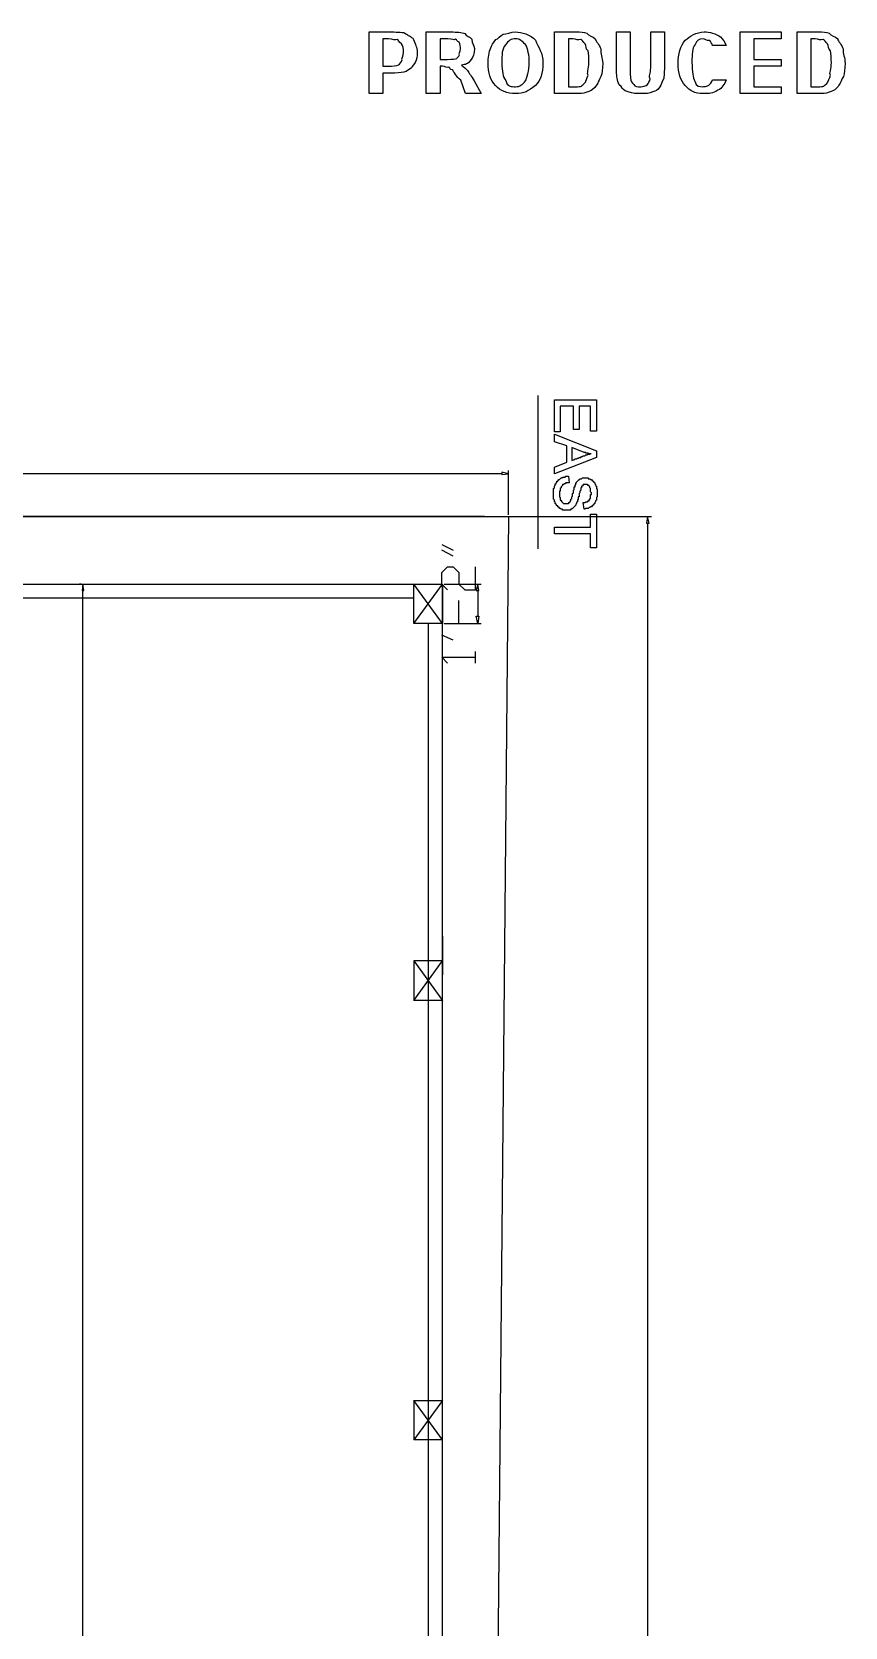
# Model space of a CAD drawing. Header units: inches. Extents: x -628 to 1537, y -1730 to 336.
# Drawn here: x 258 to 519, y -177 to 336 of the extents above; entities that cross this region are included whole.
import ezdxf

# ---------------------------------------------------------------- set-up
doc = ezdxf.new("R2010")
doc.units = ezdxf.units.IN
doc.layers.get('0').update_dxf_attribs({"linetype": 'CONTINUOUS'})

msp = doc.modelspace()

# ---------------------------------------------------------------- linework, layer by layer
at = {"color": 0}
for p, q in [((366.15, 316.24), (366.15, 336.1)), ((366.15, 336.1), (372.66, 336.1)), ((370.56, 333.9), (370.56, 325.07)), ((372.39, 333.9), (370.56, 333.9)), ((384.51, 316.24), (384.51, 336.1)), ((384.51, 336.1), (392.55, 336.1)), ((391.48, 333.9), (388.92, 333.9)), ((388.92, 333.9), (388.92, 327.27)), ((425.81, 336.1), (432.61, 336.1)), ((425.81, 316.24), (425.81, 336.1)), ((430.23, 333.9), (430.23, 318.45)), ((431.64, 333.9), (430.23, 333.9)), ((445.69, 336.1), (450.11, 336.1)), ((445.69, 325.69), (445.69, 336.1)), ((450.11, 336.1), (450.11, 324.79)), ((456.73, 324.55), (456.73, 336.1)), ((456.73, 336.1), (461.14, 336.1)), ((461.14, 336.1), (461.14, 325.87)), ((485.46, 316.24), (485.46, 336.1)), ((485.46, 336.1), (498.69, 336.1)), ((498.69, 333.9), (489.87, 333.9)), ((489.87, 333.9), (489.87, 327.27)), ((498.69, 336.1), (498.69, 333.9)), ((503.82, 336.1), (510.61, 336.1)), ((503.82, 316.24), (503.82, 336.1)), ((508.23, 333.9), (508.23, 318.45)), ((509.65, 333.9), (508.23, 333.9)), ((481.03, 331.69), (476.61, 331.69)), ((370.56, 325.07), (372.63, 325.07)), ((388.92, 327.27), (391.34, 327.27)), ((389.72, 325.07), (388.92, 325.07)), ((388.92, 325.07), (388.92, 316.24)), ((404.39, 326.07), (404.39, 326.07)), ((408.8, 326.17), (408.8, 326.17)), ((489.87, 327.27), (498.69, 327.27)), ((498.69, 325.07), (489.87, 325.07)), ((489.87, 325.07), (489.87, 318.45)), ((498.69, 327.27), (498.69, 325.07)), ((373.15, 322.86), (370.56, 322.86)), ((370.56, 322.86), (370.56, 316.24)), ((397.13, 316.24), (395.58, 320.52)), ((399.86, 320.31), (402.17, 316.24)), ((430.23, 318.45), (432.57, 318.45)), ((476.61, 320.66), (481.03, 320.66)), ((476.61, 320.66), (476.61, 320.66)), ((489.87, 318.45), (498.69, 318.45)), ((498.69, 318.45), (498.69, 316.24)), ((508.23, 318.45), (510.57, 318.45)), ((370.56, 316.24), (366.15, 316.24)), ((388.92, 316.24), (384.51, 316.24)), ((402.17, 316.24), (397.13, 316.24)), ((432.81, 316.24), (425.81, 316.24)), ((498.69, 316.24), (485.46, 316.24)), ((510.82, 316.24), (503.82, 316.24))]:
    msp.add_line(p, q, dxfattribs=at)
at = {"color": 6}
for p, q in [((420.44, 219.04), (420.44, 169.78)), ((425.74, 207.39), (425.74, 217.72)), ((425.74, 217.72), (439.25, 217.72)), ((439.25, 217.72), (439.25, 207.66)), ((431.83, 215.61), (427.59, 215.61)), ((427.59, 215.61), (427.59, 207.39)), ((431.83, 208.18), (431.83, 215.61)), ((437.39, 215.61), (433.68, 215.61)), ((433.68, 215.61), (433.68, 208.18)), ((437.39, 207.66), (437.39, 215.61)), ((427.59, 207.39), (425.74, 207.39)), ((425.74, 204.22), (425.74, 206.6)), ((425.74, 206.6), (439.25, 201.3)), ((433.68, 208.18), (431.83, 208.18)), ((439.25, 207.66), (437.39, 207.66)), ((429.71, 202.89), (425.74, 204.22)), ((429.71, 197.6), (429.71, 202.89)), ((435.27, 200.77), (431.3, 202.37)), ((431.3, 202.37), (431.3, 198.12)), ((435.54, 200.77), (435.27, 200.77)), ((435.27, 200.77), (435.27, 200.77)), ((435.8, 200.77), (435.54, 200.77)), ((435.8, 200.51), (435.8, 200.77)), ((436.07, 200.51), (435.8, 200.51)), ((436.33, 200.51), (436.07, 200.51)), ((436.6, 200.51), (436.33, 200.51)), ((436.33, 200.51), (436.33, 200.51)), ((436.33, 199.98), (436.33, 200.25)), ((436.33, 200.25), (436.6, 200.25)), ((436.86, 200.25), (436.6, 200.51)), ((436.6, 200.25), (436.86, 200.25)), ((436.86, 200.25), (436.86, 200.25)), ((436.86, 200.25), (437.13, 200.25)), ((437.13, 200.25), (436.86, 200.25)), ((436.86, 200.25), (436.86, 200.25)), ((437.13, 200.25), (437.39, 200.51)), ((437.39, 200.25), (437.13, 200.25)), ((437.39, 200.51), (437.39, 200.51)), ((437.39, 200.51), (437.39, 200.25)), ((437.39, 200.25), (437.39, 200.25)), ((439.25, 201.3), (439.25, 199.18)), ((439.25, 199.18), (425.74, 193.89)), ((425.74, 196), (429.71, 197.6)), ((425.74, 193.89), (425.74, 196)), ((431.3, 198.12), (431.83, 198.39)), ((431.83, 198.39), (432.09, 198.39)), ((432.09, 198.39), (432.36, 198.65)), ((432.36, 198.65), (432.63, 198.65)), ((432.63, 198.65), (432.88, 198.65)), ((432.88, 198.65), (433.15, 198.92)), ((433.15, 198.92), (433.42, 198.92)), ((433.42, 198.92), (433.68, 199.18)), ((433.68, 199.18), (433.94, 199.18)), ((433.94, 199.18), (433.94, 199.18)), ((433.94, 199.18), (434.21, 199.18)), ((434.21, 199.18), (434.48, 199.45)), ((434.48, 199.45), (434.75, 199.45)), ((434.75, 199.45), (435, 199.71)), ((434.75, 199.45), (434.75, 199.45)), ((435, 199.71), (435, 199.71)), ((435, 199.71), (435.27, 199.71)), ((435.27, 199.71), (435.27, 199.71)), ((435.27, 199.71), (435.54, 199.71)), ((435.54, 199.71), (435.8, 199.98)), ((435.54, 199.71), (435.54, 199.71)), ((435.8, 199.98), (435.8, 199.98)), ((435.8, 199.98), (435.8, 199.98)), ((435.8, 199.98), (436.07, 199.98)), ((436.07, 199.98), (436.07, 199.98)), ((436.07, 199.98), (436.07, 199.98)), ((436.07, 199.98), (436.07, 199.98)), ((436.07, 199.98), (436.33, 199.98)), ((425.74, 189.92), (426, 190.17)), ((426, 190.44), (426, 190.71)), ((426, 190.71), (426.26, 190.71)), ((426, 190.17), (426, 190.44)), ((426, 190.44), (426, 190.44)), ((426.26, 190.98), (426.53, 191.24)), ((426.26, 190.71), (426.26, 190.98)), ((426.26, 190.98), (426.26, 190.98)), ((426.53, 191.24), (426.53, 191.51)), ((426.53, 191.51), (426.8, 191.51)), ((426.53, 191.24), (426.53, 191.24)), ((426.8, 191.51), (426.8, 191.77)), ((426.8, 191.77), (427.06, 191.77)), ((427.06, 191.77), (427.06, 192.03)), ((427.06, 192.03), (427.32, 192.03)), ((427.32, 192.03), (427.59, 192.29)), ((427.32, 192.03), (427.32, 192.03)), ((427.59, 192.29), (427.86, 192.56)), ((427.59, 192.29), (427.59, 192.29)), ((427.86, 192.56), (427.86, 192.56)), ((427.86, 192.56), (428.12, 192.56)), ((428.12, 192.56), (428.38, 192.56)), ((428.38, 190.17), (428.12, 189.92)), ((428.38, 192.56), (428.38, 192.83)), ((428.38, 192.83), (428.65, 192.83)), ((428.65, 190.44), (428.38, 190.44)), ((428.38, 190.44), (428.38, 190.17)), ((428.38, 190.17), (428.38, 190.17)), ((428.65, 192.83), (428.92, 192.83)), ((428.92, 190.71), (428.65, 190.44)), ((428.65, 190.44), (428.65, 190.44)), ((428.92, 192.83), (428.92, 192.83)), ((428.92, 192.83), (429.18, 192.83)), ((429.18, 190.71), (428.92, 190.71)), ((429.18, 192.83), (429.44, 193.09)), ((429.44, 190.98), (429.18, 190.71)), ((429.18, 190.71), (429.18, 190.71)), ((429.44, 193.09), (429.44, 193.09)), ((429.44, 193.09), (429.71, 193.09)), ((429.71, 190.98), (429.44, 190.98)), ((429.71, 193.09), (429.98, 193.09)), ((429.98, 190.98), (429.71, 190.98)), ((429.71, 190.98), (429.71, 190.98)), ((429.98, 193.09), (430.24, 193.09)), ((430.24, 190.98), (429.98, 190.98)), ((430.24, 193.09), (430.24, 193.09)), ((430.24, 193.09), (430.5, 190.98)), ((430.5, 190.98), (430.24, 190.98)), ((432.36, 190.17), (432.63, 190.44)), ((432.36, 189.92), (432.36, 190.17)), ((432.36, 190.17), (432.36, 190.17)), ((432.63, 190.71), (432.63, 190.98)), ((432.63, 190.98), (432.88, 190.98)), ((432.63, 190.44), (432.63, 190.71)), ((432.63, 190.44), (432.63, 190.44)), ((432.88, 191.24), (433.15, 191.51)), ((432.88, 190.98), (432.88, 191.24)), ((432.88, 191.24), (432.88, 191.24)), ((433.15, 191.51), (433.42, 191.77)), ((433.15, 191.51), (433.15, 191.51)), ((433.15, 191.51), (433.15, 191.51)), ((433.42, 191.77), (433.68, 192.03)), ((433.42, 191.77), (433.42, 191.77)), ((433.68, 192.03), (433.68, 192.03)), ((433.68, 192.03), (433.94, 192.03)), ((433.94, 192.03), (433.94, 192.29)), ((433.94, 192.29), (434.21, 192.29)), ((434.21, 192.29), (434.48, 192.29)), ((434.48, 192.29), (434.75, 192.56)), ((434.48, 192.29), (434.48, 192.29)), ((434.75, 192.56), (435, 192.56)), ((435, 190.17), (434.75, 190.17)), ((434.75, 190.17), (434.75, 189.92)), ((435, 192.56), (435, 192.56)), ((435, 192.56), (435.27, 192.56)), ((435.27, 190.44), (435, 190.44)), ((435, 190.44), (435, 190.17)), ((435.27, 192.56), (435.54, 192.56)), ((435.54, 190.44), (435.27, 190.44)), ((435.27, 190.44), (435.27, 190.44)), ((435.54, 192.56), (435.54, 192.56)), ((435.54, 192.56), (435.8, 192.56)), ((435.8, 190.44), (435.54, 190.44)), ((435.8, 192.56), (436.07, 192.56)), ((436.07, 190.44), (435.8, 190.44)), ((435.8, 190.44), (435.8, 190.44)), ((436.07, 192.56), (436.07, 192.56)), ((436.07, 192.56), (436.33, 192.56)), ((436.33, 190.44), (436.07, 190.44)), ((436.33, 192.56), (436.6, 192.56)), ((436.6, 190.17), (436.33, 190.44)), ((436.33, 190.44), (436.33, 190.44)), ((436.6, 192.56), (436.6, 192.29)), ((436.6, 192.29), (436.86, 192.29)), ((436.86, 190.17), (436.6, 190.17)), ((436.6, 190.17), (436.6, 190.17)), ((436.86, 192.29), (437.13, 192.29)), ((436.86, 189.92), (436.86, 190.17)), ((437.13, 192.29), (437.13, 192.29)), ((437.13, 192.29), (437.39, 192.03)), ((437.39, 192.03), (437.39, 192.03)), ((437.39, 192.03), (437.65, 192.03)), ((437.65, 192.03), (437.92, 191.77)), ((437.92, 191.77), (437.92, 191.77)), ((437.92, 191.77), (438.18, 191.51)), ((438.18, 191.51), (438.18, 191.51)), ((438.18, 191.51), (438.45, 191.24)), ((438.45, 191.24), (438.45, 191.24)), ((438.45, 191.24), (438.45, 191.24)), ((438.45, 191.24), (438.71, 190.98)), ((438.71, 190.98), (438.71, 190.98)), ((438.71, 190.98), (438.71, 190.71)), ((438.71, 190.71), (438.98, 190.44)), ((438.98, 190.44), (438.98, 190.44)), ((438.98, 190.44), (438.98, 190.17)), ((438.98, 190.17), (438.98, 190.17)), ((438.98, 190.17), (439.25, 189.92)), ((425.47, 189.12), (425.74, 189.38)), ((425.47, 188.86), (425.47, 189.12)), ((425.47, 188.59), (425.47, 188.86)), ((425.47, 188.86), (425.47, 188.86)), ((425.47, 188.32), (425.47, 188.59)), ((425.47, 188.06), (425.47, 188.32)), ((425.47, 187.8), (425.47, 188.06)), ((425.47, 187.53), (425.47, 187.8)), ((425.47, 187.8), (425.47, 187.8)), ((425.47, 187.27), (425.47, 187.53)), ((425.47, 187), (425.47, 187.27)), ((425.47, 187.27), (425.47, 187.27)), ((425.47, 186.74), (425.47, 187)), ((425.47, 186.47), (425.47, 186.74)), ((425.47, 186.21), (425.47, 186.47)), ((425.47, 186.47), (425.47, 186.47)), ((425.47, 185.94), (425.47, 186.21)), ((425.47, 185.67), (425.47, 185.94)), ((425.47, 185.94), (425.47, 185.94)), ((425.74, 185.41), (425.47, 185.67)), ((425.74, 189.65), (425.74, 189.92)), ((425.74, 189.92), (425.74, 189.92)), ((425.74, 189.38), (425.74, 189.65)), ((425.74, 189.38), (425.74, 189.38)), ((425.74, 185.15), (425.74, 185.41)), ((425.74, 184.88), (425.74, 185.15)), ((425.74, 185.15), (425.74, 185.15)), ((426, 184.88), (425.74, 184.88)), ((426, 184.62), (426, 184.88)), ((427.59, 188.32), (427.32, 188.32)), ((427.32, 188.32), (427.32, 188.06)), ((427.32, 188.06), (427.32, 187.8)), ((427.32, 187.8), (427.32, 187.53)), ((427.32, 187.53), (427.32, 187.53)), ((427.32, 187.53), (427.32, 187.27)), ((427.32, 187.27), (427.32, 187)), ((427.32, 187), (427.32, 187)), ((427.32, 187), (427.32, 186.74)), ((427.32, 186.74), (427.32, 186.47)), ((427.32, 186.47), (427.59, 186.21)), ((427.86, 189.38), (427.59, 189.12)), ((427.59, 189.12), (427.59, 188.86)), ((427.59, 188.86), (427.59, 188.86)), ((427.59, 188.86), (427.59, 188.59)), ((427.59, 188.59), (427.59, 188.32)), ((427.59, 186.21), (427.59, 186.21)), ((427.59, 186.21), (427.59, 185.94)), ((427.59, 185.94), (427.59, 185.67)), ((427.59, 185.67), (427.59, 185.67)), ((427.59, 185.67), (427.59, 185.41)), ((427.59, 185.41), (427.86, 185.41)), ((428.12, 189.92), (427.86, 189.65)), ((427.86, 189.65), (427.86, 189.65)), ((427.86, 189.65), (427.86, 189.38)), ((427.86, 189.38), (427.86, 189.38)), ((427.86, 185.41), (427.86, 185.15)), ((427.86, 185.15), (427.86, 185.15)), ((427.86, 185.15), (428.12, 184.88)), ((428.12, 189.92), (428.12, 189.92)), ((428.12, 184.88), (428.12, 184.88)), ((428.12, 184.88), (428.38, 184.62)), ((430.5, 184.62), (430.77, 184.88)), ((430.77, 184.88), (430.77, 185.15)), ((430.77, 185.15), (431.03, 185.15)), ((430.77, 184.88), (430.77, 184.88)), ((431.03, 185.67), (431.3, 185.94)), ((431.03, 185.41), (431.03, 185.67)), ((431.03, 185.67), (431.03, 185.67)), ((431.03, 185.15), (431.03, 185.41)), ((431.03, 185.41), (431.03, 185.41)), ((431.3, 186.47), (431.56, 186.74)), ((431.3, 186.21), (431.3, 186.47)), ((431.3, 186.47), (431.3, 186.47)), ((431.3, 185.94), (431.3, 186.21)), ((431.3, 185.94), (431.3, 185.94)), ((431.56, 187.53), (431.83, 187.8)), ((431.56, 187.27), (431.56, 187.53)), ((431.56, 187.53), (431.56, 187.53)), ((431.56, 187), (431.56, 187.27)), ((431.56, 186.74), (431.56, 187)), ((431.83, 188.59), (432.09, 188.86)), ((431.83, 188.32), (431.83, 188.59)), ((431.83, 188.59), (431.83, 188.59)), ((431.83, 188.06), (431.83, 188.32)), ((431.83, 187.8), (431.83, 188.06)), ((432.09, 189.38), (432.09, 189.65)), ((432.09, 189.65), (432.36, 189.65)), ((432.09, 189.12), (432.09, 189.38)), ((432.09, 188.86), (432.09, 189.12)), ((432.36, 189.65), (432.36, 189.92)), ((433.15, 184.88), (432.88, 184.62)), ((433.42, 185.67), (433.15, 185.41)), ((433.15, 185.41), (433.15, 185.41)), ((433.15, 185.41), (433.15, 185.15)), ((433.15, 185.15), (433.15, 184.88)), ((433.15, 184.88), (433.15, 184.88)), ((433.15, 184.88), (433.15, 184.88)), ((433.68, 186.47), (433.42, 186.47)), ((433.42, 186.47), (433.42, 186.21)), ((433.42, 186.21), (433.42, 185.94)), ((433.42, 185.94), (433.42, 185.67)), ((433.42, 185.67), (433.42, 185.67)), ((433.94, 187.8), (433.68, 187.53)), ((433.68, 187.53), (433.68, 187.27)), ((433.68, 187.27), (433.68, 187.27)), ((433.68, 187.27), (433.68, 187)), ((433.68, 187), (433.68, 186.74)), ((433.68, 186.74), (433.68, 186.47)), ((434.21, 188.59), (433.94, 188.32)), ((433.94, 188.32), (433.94, 188.32)), ((433.94, 188.32), (433.94, 188.06)), ((433.94, 188.06), (433.94, 187.8)), ((434.48, 189.38), (434.21, 189.38)), ((434.21, 189.38), (434.21, 189.12)), ((434.21, 189.12), (434.21, 189.12)), ((434.21, 189.12), (434.21, 188.86)), ((434.21, 188.86), (434.21, 188.59)), ((434.75, 189.92), (434.48, 189.92)), ((434.48, 189.92), (434.48, 189.92)), ((434.48, 189.92), (434.48, 189.65)), ((434.48, 189.65), (434.48, 189.65)), ((434.48, 189.65), (434.48, 189.38)), ((435.54, 184.62), (435.8, 184.88)), ((435.8, 184.88), (436.07, 184.88)), ((436.07, 184.88), (436.07, 184.88)), ((436.07, 184.88), (436.33, 184.88)), ((436.33, 184.88), (436.6, 185.15)), ((436.6, 185.15), (436.6, 185.15)), ((436.6, 185.15), (436.86, 185.15)), ((437.13, 189.65), (436.86, 189.92)), ((436.86, 185.41), (437.13, 185.67)), ((436.86, 185.15), (436.86, 185.41)), ((436.86, 185.41), (436.86, 185.41)), ((437.13, 189.38), (437.13, 189.65)), ((437.13, 189.65), (437.13, 189.65)), ((437.13, 189.65), (437.13, 189.65)), ((437.39, 189.12), (437.13, 189.38)), ((437.13, 185.67), (437.13, 185.94)), ((437.13, 185.94), (437.39, 185.94)), ((437.13, 185.67), (437.13, 185.67)), ((437.39, 188.86), (437.39, 189.12)), ((437.39, 189.12), (437.39, 189.12)), ((437.39, 188.59), (437.39, 188.86)), ((437.39, 188.32), (437.39, 188.59)), ((437.39, 188.59), (437.39, 188.59)), ((437.39, 188.06), (437.39, 188.32)), ((437.65, 187.8), (437.39, 188.06)), ((437.39, 187), (437.39, 187.27)), ((437.39, 187.27), (437.65, 187.27)), ((437.39, 186.74), (437.39, 187)), ((437.39, 186.47), (437.39, 186.74)), ((437.39, 186.21), (437.39, 186.47)), ((437.39, 186.47), (437.39, 186.47)), ((437.39, 185.94), (437.39, 186.21)), ((437.65, 187.53), (437.65, 187.8)), ((437.65, 187.27), (437.65, 187.53)), ((437.65, 187.53), (437.65, 187.53)), ((438.98, 184.88), (438.71, 184.62)), ((439.25, 185.41), (438.98, 185.15)), ((438.98, 185.15), (438.98, 185.15)), ((438.98, 185.15), (438.98, 184.88)), ((438.98, 184.88), (438.98, 184.88)), ((439.25, 189.92), (439.25, 189.65)), ((439.25, 189.65), (439.25, 189.65)), ((439.25, 189.65), (439.25, 189.38)), ((439.25, 189.38), (439.25, 189.12)), ((439.25, 189.12), (439.25, 189.12)), ((439.25, 189.12), (439.5, 188.86)), ((439.5, 186.47), (439.25, 186.21)), ((439.25, 186.21), (439.25, 186.21)), ((439.25, 186.21), (439.25, 185.94)), ((439.25, 185.94), (439.25, 185.67)), ((439.25, 185.67), (439.25, 185.67)), ((439.25, 185.67), (439.25, 185.41)), ((439.5, 188.86), (439.5, 188.59)), ((439.5, 188.59), (439.5, 188.32)), ((439.5, 188.32), (439.5, 188.32)), ((439.5, 188.32), (439.5, 188.06)), ((439.5, 188.06), (439.5, 187.8)), ((439.5, 187.8), (439.5, 187.8)), ((439.5, 187.8), (439.5, 187.53)), ((439.5, 187.53), (439.5, 187.27)), ((439.5, 187.27), (439.5, 187)), ((439.5, 187), (439.5, 187)), ((439.5, 187), (439.5, 186.74)), ((439.5, 186.74), (439.5, 186.47)), ((32.18, 180.11), (410.91, 180.11)), ((403.23, 180.11), (39.86, 180.11)), ((410.91, 180.11), (403.23, -657.05)), ((426, 184.35), (426, 184.62)), ((426.26, 184.09), (426, 184.35)), ((426, 184.35), (426, 184.35)), ((426.26, 183.82), (426.26, 184.09)), ((426.26, 184.09), (426.26, 184.09)), ((426.53, 183.82), (426.26, 183.82)), ((426.53, 183.55), (426.53, 183.82)), ((426.8, 183.55), (426.53, 183.55)), ((426.8, 183.3), (426.8, 183.55)), ((427.06, 183.3), (426.8, 183.3)), ((427.06, 183.03), (427.06, 183.3)), ((427.32, 183.03), (427.06, 183.03)), ((427.32, 182.76), (427.32, 183.03)), ((427.59, 182.76), (427.32, 182.76)), ((427.86, 182.5), (427.59, 182.76)), ((427.59, 182.76), (427.59, 182.76)), ((428.12, 182.5), (427.86, 182.5)), ((427.86, 182.5), (427.86, 182.5)), ((428.38, 182.5), (428.12, 182.5)), ((428.38, 184.62), (428.38, 184.62)), ((428.38, 184.62), (428.65, 184.35)), ((428.38, 182.23), (428.38, 182.5)), ((428.65, 182.23), (428.38, 182.23)), ((428.65, 184.35), (428.65, 184.35)), ((428.65, 184.35), (428.92, 184.35)), ((428.92, 182.23), (428.65, 182.23)), ((428.92, 184.35), (429.18, 184.35)), ((429.18, 182.23), (428.92, 182.23)), ((428.92, 182.23), (428.92, 182.23)), ((429.18, 184.35), (429.18, 184.35)), ((429.18, 184.35), (429.44, 184.35)), ((429.44, 182.23), (429.18, 182.23)), ((429.44, 184.35), (429.71, 184.35)), ((429.71, 182.23), (429.44, 182.23)), ((429.44, 182.23), (429.44, 182.23)), ((429.71, 184.35), (429.71, 184.35)), ((429.71, 184.35), (429.98, 184.35)), ((429.98, 182.23), (429.71, 182.23)), ((429.71, 182.23), (429.71, 182.23)), ((429.98, 184.35), (430.24, 184.35)), ((430.24, 182.23), (429.98, 182.23)), ((430.24, 184.35), (430.5, 184.62)), ((430.24, 184.35), (430.24, 184.35)), ((430.5, 182.23), (430.24, 182.23)), ((430.5, 184.62), (430.5, 184.62)), ((430.77, 182.23), (430.5, 182.23)), ((430.5, 182.23), (430.5, 182.23)), ((431.03, 182.5), (430.77, 182.23)), ((431.3, 182.5), (431.03, 182.5)), ((431.03, 182.5), (431.03, 182.5)), ((431.56, 182.76), (431.3, 182.76)), ((431.3, 182.76), (431.3, 182.5)), ((431.83, 183.03), (431.56, 182.76)), ((431.56, 182.76), (431.56, 182.76)), ((432.09, 183.3), (431.83, 183.03)), ((431.83, 183.03), (431.83, 183.03)), ((432.36, 183.55), (432.09, 183.3)), ((432.09, 183.3), (432.09, 183.3)), ((432.63, 183.82), (432.36, 183.55)), ((432.36, 183.55), (432.36, 183.55)), ((432.88, 184.35), (432.63, 184.09)), ((432.63, 184.09), (432.63, 183.82)), ((432.63, 183.82), (432.63, 183.82)), ((432.88, 184.62), (432.88, 184.35)), ((432.88, 184.35), (432.88, 184.35)), ((435, 184.62), (435.54, 184.62)), ((435.27, 182.5), (435, 184.62)), ((435.54, 182.5), (435.27, 182.5)), ((435.27, 182.5), (435.27, 182.5)), ((435.27, 182.5), (435.27, 182.5)), ((435.54, 184.62), (435.54, 184.62)), ((435.8, 182.76), (435.54, 182.5)), ((436.07, 182.76), (435.8, 182.76)), ((436.33, 182.76), (436.07, 182.76)), ((436.07, 182.76), (436.07, 182.76)), ((436.6, 182.76), (436.33, 182.76)), ((436.86, 183.03), (436.6, 182.76)), ((436.6, 182.76), (436.6, 182.76)), ((437.13, 183.03), (436.86, 183.03)), ((437.39, 183.3), (437.13, 183.03)), ((437.13, 183.03), (437.13, 183.03)), ((437.65, 183.3), (437.39, 183.3)), ((437.39, 183.3), (437.39, 183.3)), ((437.39, 176.67), (437.39, 180.91)), ((437.39, 180.91), (439.25, 180.91)), ((437.92, 183.55), (437.65, 183.3)), ((438.18, 183.82), (437.92, 183.55)), ((437.92, 183.55), (437.92, 183.55)), ((437.92, 183.55), (437.92, 183.55)), ((438.45, 184.09), (438.18, 183.82)), ((438.18, 183.82), (438.18, 183.82)), ((438.71, 184.35), (438.45, 184.09)), ((438.45, 184.09), (438.45, 184.09)), ((438.71, 184.62), (438.71, 184.35)), ((438.71, 184.35), (438.71, 184.35)), ((439.25, 180.91), (439.25, 170.05)), ((425.74, 174.55), (425.74, 176.67)), ((425.74, 176.67), (437.39, 176.67)), ((437.39, 174.55), (425.74, 174.55)), ((437.39, 170.05), (437.39, 174.55)), ((389.45, 171.12), (393.16, 169.26)), ((439.25, 170.05), (437.39, 170.05)), ((393.16, 167.41), (389.45, 169.26)), ((389.45, 162.11), (391.3, 163.96)), ((389.45, 158.4), (389.45, 162.11)), ((391.3, 163.96), (393.16, 163.96)), ((393.16, 163.96), (395.02, 162.11)), ((395.02, 162.11), (395.02, 158.4)), ((400.31, 156.55), (400.31, 163.96)), ((391.3, 156.55), (389.45, 158.4)), ((395.02, 158.4), (396.87, 156.55)), ((396.87, 156.55), (400.31, 156.55)), ((395.02, 145.68), (395.02, 153.11)), ((393.16, 140.39), (389.45, 141.98)), ((391.3, 132.97), (389.45, 134.83)), ((389.45, 134.83), (400.31, 134.83)), ((400.31, 132.97), (400.31, 136.68))]:
    msp.add_line(p, q, dxfattribs=at)
at = {"color": 5}
for p, q in [((408.79, 193.89), (34.3, 193.89)), ((408.79, 194.41), (408.79, 193.63)), ((408.79, 194.41), (408.79, 193.63)), ((410.91, 193.89), (408.79, 194.41)), ((408.79, 193.63), (410.91, 193.89)), ((408.79, 193.63), (410.91, 193.89)), ((410.91, 180.65), (410.91, 194.94)), ((359.26, 180.11), (456.99, 180.11)), ((455.66, 180.11), (455.4, 177.99)), ((456.2, 177.99), (455.66, 180.11)), ((456.2, 177.99), (455.66, 180.11)), ((455.4, 177.99), (456.2, 177.99)), ((455.4, 177.99), (456.2, 177.99)), ((455.66, 177.99), (455.66, -654.66)), ((273.45, 158.4), (272.93, 158.4)), ((273.98, 158.4), (273.72, 156.28)), ((273.72, 156.28), (274.25, 156.28)), ((273.72, 156.28), (274.25, 156.28)), ((274.25, 156.28), (273.98, 158.4)), ((274.25, 156.28), (273.98, 158.4)), ((273.98, -632.94), (273.98, 156.28)), ((390.25, 158.4), (402.17, 158.4)), ((401.11, 158.4), (400.58, 156.28)), ((400.58, 156.28), (401.37, 156.28)), ((400.58, 156.28), (401.37, 156.28)), ((401.37, 156.28), (401.11, 158.4)), ((401.37, 156.28), (401.11, 158.4)), ((401.11, 156.28), (401.11, 148.07)), ((390.25, 145.68), (402.17, 145.68)), ((400.58, 148.07), (401.37, 148.07)), ((400.58, 148.07), (401.37, 148.07)), ((401.11, 145.68), (400.58, 148.07)), ((401.37, 148.07), (401.11, 145.68)), ((401.37, 148.07), (401.11, 145.68))]:
    msp.add_line(p, q, dxfattribs=at)
at = {"color": 1}
for p, q in [((53.37, 158.4), (389.72, 158.4)), ((53.37, 158.4), (389.72, 158.4)), ((389.72, 145.68), (380.45, 158.4)), ((380.45, 158.4), (389.72, 158.4)), ((380.45, 145.68), (380.45, 158.4)), ((380.45, 145.68), (389.72, 158.4)), ((389.72, -635.33), (389.72, 158.4)), ((389.72, 158.4), (389.72, 145.68)), ((380.45, 153.9), (226.04, 153.9)), ((389.72, 145.68), (380.45, 145.68)), ((385.22, -635.33), (385.22, 145.68)), ((389.72, 45.04), (389.72, 32.6)), ((380.45, 37.1), (389.72, 24.39)), ((380.45, 24.39), (389.72, 37.1)), ((389.72, 37.1), (380.45, 37.1)), ((380.45, 37.1), (380.45, 24.39)), ((389.72, 24.39), (380.45, 24.39)), ((389.72, -117.04), (380.45, -104.32)), ((380.45, -104.32), (389.72, -104.32)), ((389.72, -104.32), (380.45, -117.04)), ((380.45, -104.32), (380.45, -117.04)), ((389.72, -117.04), (380.45, -117.04))]:
    msp.add_line(p, q, dxfattribs=at)
at = {"color": 0}
for points in [[(375.08, 333.69), (374.58, 333.16), (373.72, 333.9), (372.39, 333.9)], [(372.66, 336.1), (374.44, 336.1), (376.77, 336), (377.53, 335.8)], [(377.53, 335.8), (378.56, 334.84), (379.64, 334.77), (380.43, 333.69)], [(393.89, 333.79), (393.42, 333.16), (392.8, 333.9), (391.48, 333.9)], [(392.55, 336.1), (394.1, 336.1), (396.03, 335.93), (396.92, 335.59)], [(395.1, 332.76), (394.23, 332.95), (394.41, 333.66), (393.89, 333.79)], [(396.92, 335.59), (397.38, 334.68), (398.58, 334.63), (399.13, 333.76)], [(399.13, 333.76), (399.22, 332.19), (399.96, 331.87), (399.96, 330.73)], [(406.91, 333.62), (407.51, 333.76), (408.41, 334.98), (409.29, 335.35)], [(409.29, 335.35), (410.25, 335.36), (411.71, 336.1), (413.18, 336.1)], [(413.22, 333.9), (411.91, 333.9), (410.84, 333.25), (410.01, 331.97)], [(413.18, 336.1), (415.15, 336.1), (418.02, 335.22), (419.63, 333.45)], [(416.43, 332), (415.29, 333.16), (414.55, 333.9), (413.22, 333.9)], [(434.19, 333.69), (433.17, 333.16), (432.9, 333.9), (431.64, 333.9)], [(432.61, 336.1), (434.09, 336.1), (435.32, 335.98), (436.13, 335.73)], [(436.13, 335.73), (436.71, 334.77), (438.12, 334.77), (438.88, 333.9)], [(438.88, 333.9), (438.99, 333.02), (440.25, 331.94), (440.64, 330.66)], [(467.85, 333.45), (469.36, 334.63), (471.4, 336.1), (473.89, 336.1)], [(473.57, 333.9), (472.05, 333.9), (471.65, 333.29), (470.99, 332.1)], [(475.54, 333.31), (474.63, 333.16), (474.35, 333.9), (473.57, 333.9)], [(473.89, 336.1), (475.51, 336.1), (477.84, 335.56), (479.2, 334.48)], [(479.2, 334.48), (479.87, 333.64), (480.61, 332.91), (481.03, 331.69)], [(512.2, 333.69), (511.17, 333.16), (510.91, 333.9), (509.65, 333.9)], [(510.61, 336.1), (512.09, 336.1), (513.32, 335.98), (514.13, 335.73)], [(514.13, 335.73), (514.71, 334.77), (516.13, 334.77), (516.89, 333.9)], [(516.89, 333.9), (516.99, 333.02), (518.25, 331.94), (518.65, 330.66)], [(376.56, 332.31), (375.64, 332.84), (375.67, 333.5), (375.08, 333.69)], [(376.73, 327.07), (376.44, 327.11), (377.18, 328.59), (377.18, 329.52)], [(377.18, 329.52), (377.18, 330.63), (376.98, 331.57), (376.56, 332.31)], [(380.43, 333.69), (380.85, 331.97), (381.6, 331.25), (381.6, 329.55)], [(381.6, 329.55), (381.6, 328.24), (381.37, 327.17), (380.94, 326.28)], [(394.3, 327.59), (394.37, 327.71), (394.99, 328.18), (395.2, 328.69)], [(395.2, 328.69), (394.8, 328.75), (395.54, 329.87), (395.54, 330.66)], [(395.54, 330.66), (395.54, 331.14), (395.39, 332.23), (395.1, 332.76)], [(399.96, 330.73), (399.96, 328.88), (399.6, 328.11), (398.89, 327.17)], [(404.39, 326.07), (404.39, 327.69), (404.67, 329.66), (405.22, 330.97)], [(405.22, 330.97), (405.35, 331.46), (406.19, 332.84), (406.91, 333.62)], [(410.01, 331.97), (408.8, 330.6), (408.8, 328.77), (408.8, 326.17)], [(417.63, 326.24), (417.63, 328.43), (417.23, 330.73), (416.43, 332)], [(419.63, 333.45), (420.57, 331.12), (422.05, 329.26), (422.05, 326.14)], [(435.64, 332.28), (434.94, 332.81), (434.79, 333.49), (434.19, 333.69)], [(436.54, 330.03), (435.7, 330.63), (436.03, 331.56), (435.64, 332.28)], [(436.85, 326.17), (436.85, 327.59), (436.75, 329.25), (436.54, 330.03)], [(440.64, 330.66), (440.52, 329), (441.26, 327.83), (441.26, 325.97)], [(465.57, 326), (465.57, 328.88), (466.33, 331.67), (467.85, 333.45)], [(470.99, 332.1), (469.99, 330.77), (469.99, 328.98), (469.99, 326.31)], [(476.61, 331.69), (476.45, 332.38), (476.09, 332.92), (475.54, 333.31)], [(513.65, 332.28), (512.94, 332.81), (512.79, 333.49), (512.2, 333.69)], [(514.54, 330.03), (513.7, 330.63), (514.03, 331.56), (513.65, 332.28)], [(514.85, 326.17), (514.85, 327.59), (514.75, 329.25), (514.54, 330.03)], [(518.65, 330.66), (518.52, 329), (519.27, 327.83), (519.27, 325.97)], [(372.63, 325.07), (373.41, 325.07), (375.08, 325.23), (375.56, 325.55)], [(375.56, 325.55), (375.87, 325.7), (376.46, 326.38), (376.73, 327.07)], [(379.29, 324.17), (377.92, 323.23), (377.92, 323.33), (377.22, 323.18)], [(380.94, 326.28), (379.98, 324.97), (379.95, 324.67), (379.29, 324.17)], [(391.72, 324.79), (391.1, 324.33), (390.63, 325.07), (389.72, 325.07)], [(391.34, 327.27), (392.85, 327.27), (393.91, 327.38), (394.3, 327.59)], [(392.93, 323.87), (391.96, 323.98), (392.15, 324.63), (391.72, 324.79)], [(395.58, 320.52), (394.18, 321.59), (393.31, 323.4), (392.93, 323.87)], [(398.89, 327.17), (397.82, 325.55), (397.17, 325.67), (395.79, 325.42)], [(395.79, 325.42), (396.51, 324.77), (397.24, 324.3), (397.75, 323.66)], [(397.75, 323.66), (398.28, 322.77), (398.98, 321.91), (399.86, 320.31)], [(406.77, 318.87), (405.12, 320.47), (404.39, 323.01), (404.39, 326.07)], [(408.8, 326.17), (408.8, 323.28), (409.22, 321.73), (410.05, 320.42)], [(416.39, 320.38), (416.89, 321.04), (417.63, 323.64), (417.63, 326.24)], [(422.05, 326.14), (422.05, 322.67), (421.24, 320.61), (419.63, 318.87)], [(436.54, 322.14), (436.11, 322.52), (436.85, 324.35), (436.85, 326.17)], [(441.26, 325.97), (441.26, 324.03), (441.07, 322.93), (440.71, 321.76)], [(446.07, 320.72), (445.69, 321.83), (445.69, 323.5), (445.69, 325.69)], [(450.11, 324.79), (450.11, 322.33), (450.15, 321.8), (450.25, 321.28)], [(456.56, 321), (455.99, 321.59), (456.73, 322.9), (456.73, 324.55)], [(461.14, 325.87), (461.14, 323.25), (461.04, 321.84), (460.83, 320.86)], [(467.85, 318.87), (466.31, 320.47), (465.57, 322.98), (465.57, 326)], [(469.99, 326.31), (469.99, 323.07), (470.31, 321.46), (470.95, 320.24)], [(514.54, 322.14), (514.11, 322.52), (514.85, 324.35), (514.85, 326.17)], [(519.27, 325.97), (519.27, 324.03), (519.08, 322.93), (518.72, 321.76)], [(377.22, 323.18), (376.26, 322.86), (374.92, 322.86), (373.15, 322.86)], [(413.25, 316.24), (410.53, 316.24), (408.37, 317.12), (406.77, 318.87)], [(410.05, 320.42), (410.48, 318.45), (411.95, 318.45), (413.22, 318.45)], [(413.22, 318.45), (414.5, 318.45), (415.56, 319.09), (416.39, 320.38)], [(419.63, 318.87), (417.37, 316.98), (415.92, 316.24), (413.25, 316.24)], [(432.57, 318.45), (433.4, 318.45), (434.06, 318.52), (434.43, 318.65)], [(434.43, 318.65), (434.3, 318.8), (435.38, 319.27), (435.71, 319.9)], [(435.71, 319.9), (435.7, 320.06), (436.33, 321.29), (436.54, 322.14)], [(440.71, 321.76), (439.69, 319.94), (439.58, 319.14), (438.71, 318.24)], [(447.18, 318.55), (446.13, 319.21), (446.26, 319.97), (446.07, 320.72)], [(449.42, 316.86), (447.97, 317.09), (447.73, 317.87), (447.18, 318.55)], [(450.25, 321.28), (450.33, 320.22), (450.73, 319.74), (451.28, 319.21)], [(451.28, 319.21), (451.44, 318.45), (452.57, 318.45), (453.52, 318.45)], [(453.52, 318.45), (454.08, 318.45), (455.21, 318.69), (455.7, 319.17)], [(455.7, 319.17), (455.78, 319.44), (456.46, 320.29), (456.56, 321)], [(459.66, 318.42), (458.84, 317.02), (458.32, 317.22), (457.35, 316.83)], [(460.83, 320.86), (459.99, 319.83), (460.23, 319.08), (459.66, 318.42)], [(473.64, 316.24), (470.82, 316.24), (469.36, 317.12), (467.85, 318.87)], [(470.95, 320.24), (471.27, 318.45), (472.44, 318.45), (473.47, 318.45)], [(473.47, 318.45), (473.8, 318.45), (474.88, 318.62), (475.44, 318.97)], [(475.44, 318.97), (475.65, 319.15), (476.38, 319.9), (476.61, 320.66)], [(481.03, 320.66), (480.49, 319.15), (479.61, 318.05), (478.37, 317.32)], [(510.57, 318.45), (511.41, 318.45), (512.07, 318.52), (512.44, 318.65)], [(512.44, 318.65), (512.3, 318.8), (513.39, 319.27), (513.71, 319.9)], [(513.71, 319.9), (513.7, 320.06), (514.33, 321.29), (514.54, 322.14)], [(518.72, 321.76), (517.7, 319.94), (517.59, 319.14), (516.72, 318.24)], [(436.13, 316.66), (434.8, 316.24), (434.19, 316.24), (432.81, 316.24)], [(438.71, 318.24), (437.44, 316.91), (437.2, 317.05), (436.13, 316.66)], [(453.66, 316.24), (451.35, 316.24), (450.38, 316.45), (449.42, 316.86)], [(457.35, 316.83), (456.2, 316.24), (455.18, 316.24), (453.66, 316.24)], [(478.37, 317.32), (476.54, 316.24), (475.55, 316.24), (473.64, 316.24)], [(514.13, 316.66), (512.8, 316.24), (512.2, 316.24), (510.82, 316.24)], [(516.72, 318.24), (515.45, 316.91), (515.21, 317.05), (514.13, 316.66)]]:
    msp.add_open_spline(points, degree=3, dxfattribs=at)

doc.saveas('drawing.dxf')
